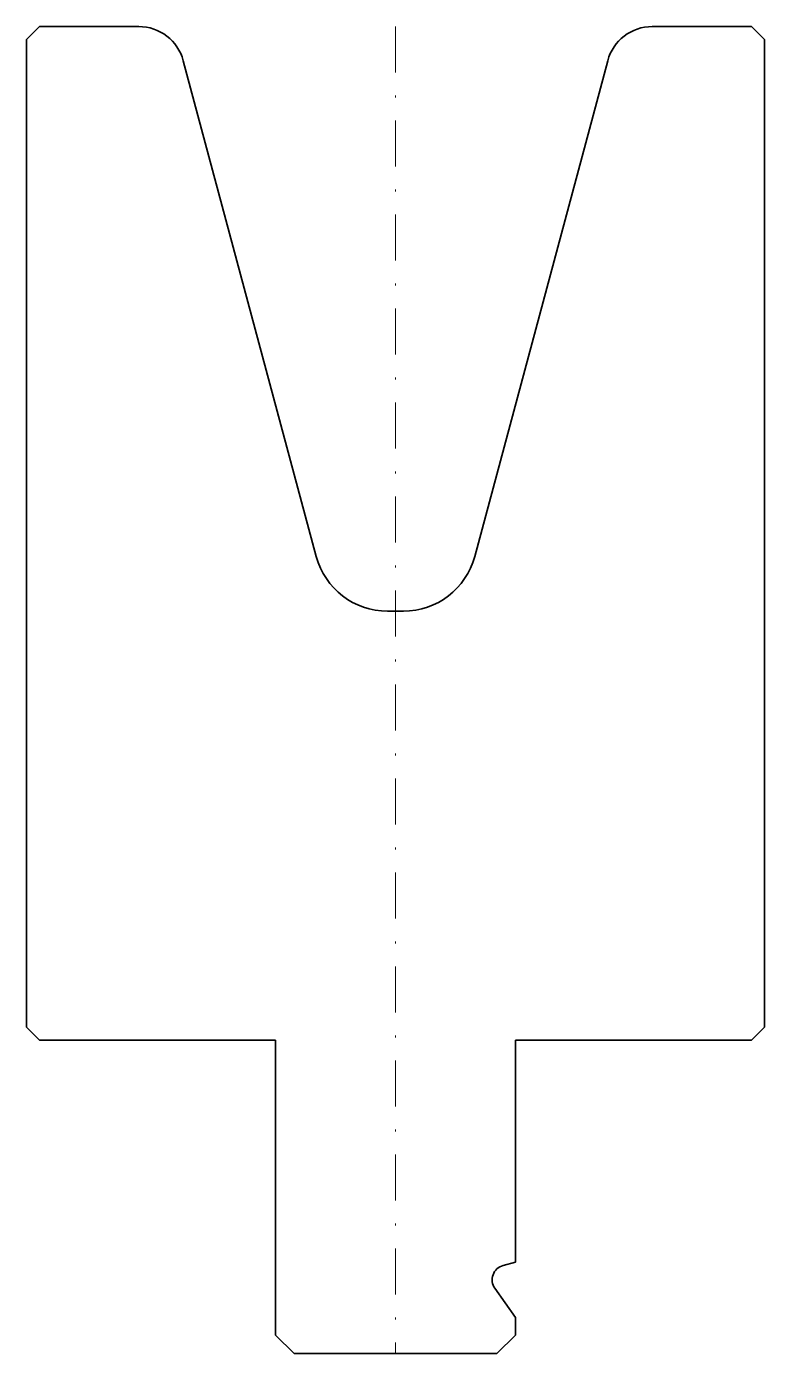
# Model space of a CAD drawing. Header units: millimetres. Extents: x -20 to 20, y -72 to 0.
import ezdxf

# ---------------------------------------------------------------- set-up
doc = ezdxf.new("R2010")
doc.units = ezdxf.units.MM
doc.header["$LTSCALE"] = 5
doc.linetypes.add('AUSGEZOGEN', pattern=[0])
doc.linetypes.add('DASHDOT', pattern=[1, 0.5, -0.25, 0, -0.25])
doc.layers.add('2', color=7, linetype='Continuous')

msp = doc.modelspace()

# ---------------------------------------------------------------- linework, layer by layer
at = {"layer": '2', "color": 7, "linetype": 'AUSGEZOGEN', "lineweight": 35}
for p, q in [((-20, -0.7), (-19.3, 0)), ((-19.3, 0), (-13.918, 0)), ((13.918, 0), (19.3, 0)), ((19.3, 0), (20, -0.7)), ((-20, -54.3), (-20, -0.7)), ((20, -0.7), (20, -54.3)), ((-11.504, -1.853), (-4.294, -28.758)), ((4.294, -28.758), (11.504, -1.853)), ((-0.431, -31.722), (0.431, -31.722)), ((-19.3, -55), (-20, -54.3)), ((20, -54.3), (19.3, -55)), ((-6.5, -55), (-19.3, -55)), ((-6.5, -71), (-6.5, -55)), ((19.3, -55), (6.5, -55)), ((6.5, -55), (6.5, -67.049)), ((6.5, -67.049), (5.833, -67.228)), ((5.384, -68.46), (6.5, -70.053)), ((6.5, -70.053), (6.5, -71)), ((-5.5, -72), (-6.5, -71)), ((6.5, -71), (5.5, -72)), ((5.5, -72), (-5.5, -72))]:
    msp.add_line(p, q, dxfattribs=at)
at = {"layer": '2', "color": 7, "linetype": 'DASHDOT', "lineweight": 18}
msp.add_line((0, 0), (0, -72), dxfattribs=at)
at = {"layer": '2', "color": 7, "linetype": 'AUSGEZOGEN', "lineweight": 35}
for centre, radius, start, end in [((-13.918, -2.5), 2.5, 15, 90), ((13.918, -2.5), 2.5, 90, 165), ((-0.431, -27.722), 4, 195, 270), ((0.431, -27.722), 4, 270, 345), ((6.04, -68.001), 0.8, 105, 215)]:
    msp.add_arc(centre, radius, start, end, dxfattribs=at)

doc.saveas('drawing.dxf')
